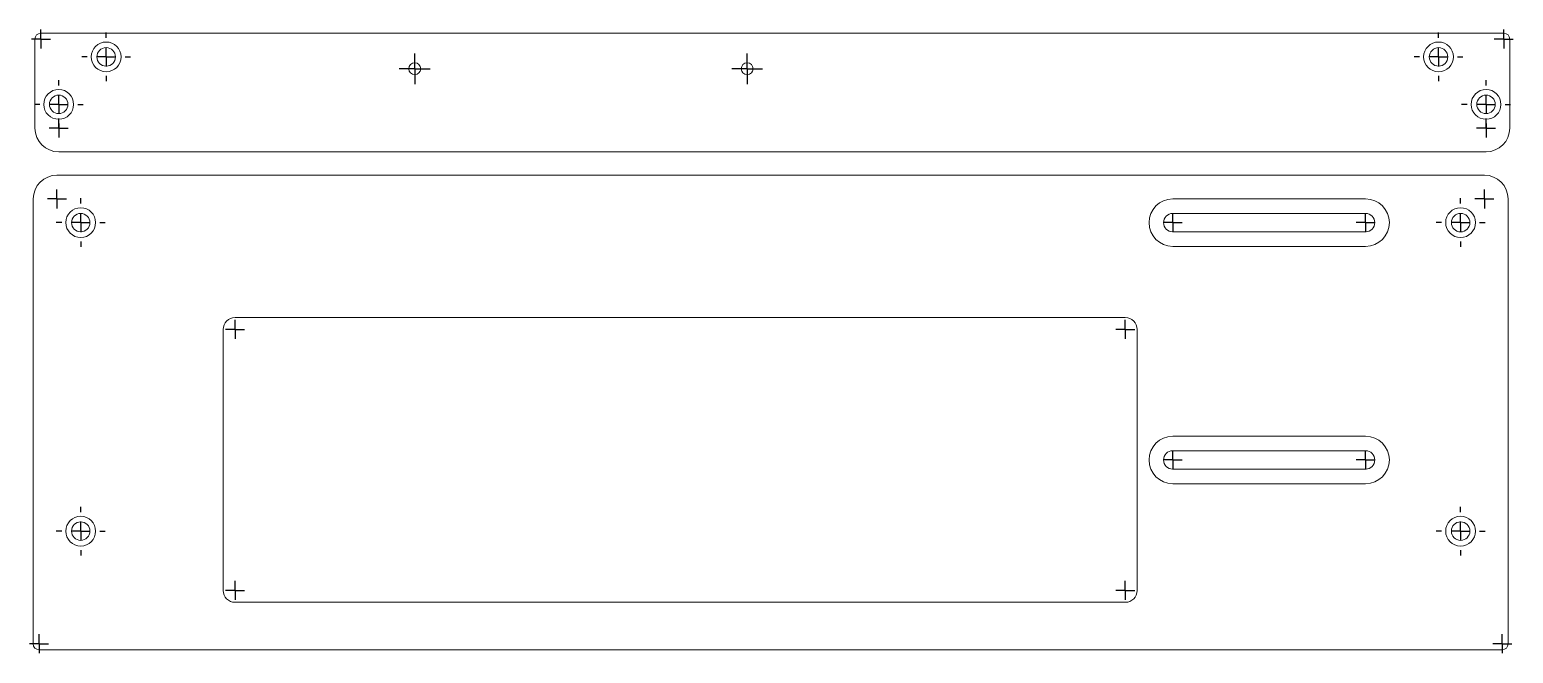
# Model space of a CAD drawing. Extents: x 0 to 15.6, y -0.1 to 6.5.
import ezdxf

# ---------------------------------------------------------------- set-up
doc = ezdxf.new("R2010")
doc.units = 0
doc.header["$MEASUREMENT"] = 0

# ---------------------------------------------------------------- blocks, each defined once
blk = doc.blocks.new('SW_CENTERMARK0')
at = {"color": 7, "linetype": 'Continuous'}
for q in [(14.044, 4.583), (13.944, 4.483), (14.044, 4.383), (14.144, 4.483)]:
    blk.add_line((14.044, 4.483), q, dxfattribs=at)
blk = doc.blocks.new('SW_CENTERMARK1')
at = {"color": 7, "linetype": 'Continuous'}
for q in [(12.013, 4.583), (11.913, 4.483), (12.013, 4.383), (12.113, 4.483)]:
    blk.add_line((12.013, 4.483), q, dxfattribs=at)
blk = doc.blocks.new('SW_CENTERMARK2')
at = {"color": 7, "linetype": 'Continuous'}
for q in [(14.044, 2.083), (13.944, 1.983), (14.044, 1.883), (14.144, 1.983)]:
    blk.add_line((14.044, 1.983), q, dxfattribs=at)
blk = doc.blocks.new('SW_CENTERMARK3')
at = {"color": 7, "linetype": 'Continuous'}
for q in [(12.013, 2.083), (11.913, 1.983), (12.013, 1.883), (12.113, 1.983)]:
    blk.add_line((12.013, 1.983), q, dxfattribs=at)
blk = doc.blocks.new('SW_CENTERMARK4')
at = {"color": 7, "linetype": 'Continuous'}
for p, q in [((15.044, 1.433), (15.044, 1.49)), ((15.044, 1.233), (15.044, 1.333)), ((14.844, 1.233), (14.788, 1.233)), ((15.044, 1.233), (14.944, 1.233)), ((15.044, 1.233), (15.044, 1.133)), ((15.044, 1.233), (15.144, 1.233)), ((15.244, 1.233), (15.301, 1.233)), ((15.044, 1.033), (15.044, 0.977))]:
    blk.add_line(p, q, dxfattribs=at)
blk = doc.blocks.new('SW_CENTERMARK5')
at = {"color": 7, "linetype": 'Continuous'}
for p, q in [((15.044, 4.683), (15.044, 4.74)), ((15.044, 4.483), (15.044, 4.583)), ((14.844, 4.483), (14.788, 4.483)), ((15.044, 4.483), (14.944, 4.483)), ((15.044, 4.483), (15.044, 4.383)), ((15.044, 4.483), (15.144, 4.483)), ((15.244, 4.483), (15.301, 4.483)), ((15.044, 4.283), (15.044, 4.227))]:
    blk.add_line(p, q, dxfattribs=at)
blk = doc.blocks.new('SW_CENTERMARK6')
at = {"color": 7, "linetype": 'Continuous'}
for p, q in [((0.513, 1.433), (0.513, 1.49)), ((0.513, 1.233), (0.513, 1.333)), ((0.313, 1.233), (0.256, 1.233)), ((0.513, 1.233), (0.413, 1.233)), ((0.513, 1.233), (0.513, 1.133)), ((0.513, 1.233), (0.613, 1.233)), ((0.713, 1.233), (0.769, 1.233)), ((0.513, 1.033), (0.513, 0.977))]:
    blk.add_line(p, q, dxfattribs=at)
blk = doc.blocks.new('SW_CENTERMARK7')
at = {"color": 7, "linetype": 'Continuous'}
for p, q in [((0.513, 4.683), (0.513, 4.74)), ((0.513, 4.483), (0.513, 4.583)), ((0.313, 4.483), (0.256, 4.483)), ((0.513, 4.483), (0.413, 4.483)), ((0.513, 4.483), (0.513, 4.383)), ((0.513, 4.483), (0.613, 4.483)), ((0.713, 4.483), (0.769, 4.483)), ((0.513, 4.283), (0.513, 4.227))]:
    blk.add_line(p, q, dxfattribs=at)
blk = doc.blocks.new('SW_CENTERMARK8')
at = {"color": 7, "linetype": 'Continuous'}
for q in [(15.382, 0.046), (15.482, 0.146), (15.482, -0.054), (15.582, 0.046)]:
    blk.add_line((15.482, 0.046), q, dxfattribs=at)
blk = doc.blocks.new('SW_CENTERMARK9')
at = {"color": 7, "linetype": 'Continuous'}
for q in [(-0.025, 0.046), (0.075, 0.146), (0.075, -0.054), (0.175, 0.046)]:
    blk.add_line((0.075, 0.046), q, dxfattribs=at)
blk = doc.blocks.new('SW_CENTERMARK10')
at = {"color": 7, "linetype": 'Continuous'}
for q in [(0.163, 4.733), (0.263, 4.833), (0.263, 4.633), (0.363, 4.733)]:
    blk.add_line((0.263, 4.733), q, dxfattribs=at)
blk = doc.blocks.new('SW_CENTERMARK11')
at = {"color": 7, "linetype": 'Continuous'}
for q in [(15.194, 4.733), (15.294, 4.833), (15.294, 4.633), (15.394, 4.733)]:
    blk.add_line((15.294, 4.733), q, dxfattribs=at)
blk = doc.blocks.new('SW_CENTERMARK12')
at = {"color": 7, "linetype": 'Continuous'}
for q in [(2.138, 3.458), (2.038, 3.358), (2.138, 3.258), (2.238, 3.358)]:
    blk.add_line((2.138, 3.358), q, dxfattribs=at)
blk = doc.blocks.new('SW_CENTERMARK13')
at = {"color": 7, "linetype": 'Continuous'}
for q in [(11.513, 3.458), (11.413, 3.358), (11.513, 3.258), (11.613, 3.358)]:
    blk.add_line((11.513, 3.358), q, dxfattribs=at)
blk = doc.blocks.new('SW_CENTERMARK14')
at = {"color": 7, "linetype": 'Continuous'}
for q in [(11.513, 0.708), (11.413, 0.608), (11.513, 0.508), (11.613, 0.608)]:
    blk.add_line((11.513, 0.608), q, dxfattribs=at)
blk = doc.blocks.new('SW_CENTERMARK15')
at = {"color": 7, "linetype": 'Continuous'}
for q in [(2.138, 0.708), (2.038, 0.608), (2.138, 0.508), (2.238, 0.608)]:
    blk.add_line((2.138, 0.608), q, dxfattribs=at)
blk = doc.blocks.new('SW_CENTERMARK16')
at = {"color": 7, "linetype": 'Continuous'}
for p, q in [((15.312, 5.929), (15.312, 5.985)), ((15.312, 5.729), (15.312, 5.829)), ((15.112, 5.729), (15.055, 5.729)), ((15.312, 5.729), (15.212, 5.729)), ((15.312, 5.729), (15.312, 5.629)), ((15.312, 5.729), (15.412, 5.729)), ((15.512, 5.729), (15.568, 5.729)), ((15.312, 5.529), (15.312, 5.472))]:
    blk.add_line(p, q, dxfattribs=at)
blk = doc.blocks.new('SW_CENTERMARK17')
at = {"color": 7, "linetype": 'Continuous'}
for p, q in [((14.812, 6.429), (14.812, 6.485)), ((14.812, 6.229), (14.812, 6.329)), ((14.612, 6.229), (14.555, 6.229)), ((14.812, 6.229), (14.712, 6.229)), ((14.812, 6.229), (14.812, 6.129)), ((14.812, 6.229), (14.912, 6.229)), ((15.012, 6.229), (15.068, 6.229)), ((14.812, 6.029), (14.812, 5.972))]:
    blk.add_line(p, q, dxfattribs=at)
blk = doc.blocks.new('SW_CENTERMARK18')
at = {"color": 7, "linetype": 'Continuous'}
for p, q in [((0.281, 5.929), (0.281, 5.985)), ((0.281, 5.729), (0.281, 5.829)), ((0.081, 5.729), (0.025, 5.729)), ((0.281, 5.729), (0.181, 5.729)), ((0.281, 5.729), (0.281, 5.629)), ((0.281, 5.729), (0.381, 5.729)), ((0.481, 5.729), (0.538, 5.729)), ((0.281, 5.529), (0.281, 5.472))]:
    blk.add_line(p, q, dxfattribs=at)
blk = doc.blocks.new('SW_CENTERMARK19')
at = {"color": 7, "linetype": 'Continuous'}
for p, q in [((0.781, 6.429), (0.781, 6.485)), ((0.781, 6.229), (0.781, 6.329)), ((0.581, 6.229), (0.525, 6.229)), ((0.781, 6.229), (0.681, 6.229)), ((0.781, 6.229), (0.781, 6.129)), ((0.781, 6.229), (0.881, 6.229)), ((0.981, 6.229), (1.038, 6.229)), ((0.781, 6.029), (0.781, 5.972))]:
    blk.add_line(p, q, dxfattribs=at)
blk = doc.blocks.new('SW_CENTERMARK20')
at = {"color": 7, "linetype": 'Continuous'}
for q in [(-0.007, 6.416), (0.093, 6.516), (0.093, 6.316), (0.193, 6.416)]:
    blk.add_line((0.093, 6.416), q, dxfattribs=at)
blk = doc.blocks.new('SW_CENTERMARK21')
at = {"color": 7, "linetype": 'Continuous'}
for q in [(15.399, 6.416), (15.499, 6.516), (15.499, 6.316), (15.599, 6.416)]:
    blk.add_line((15.499, 6.416), q, dxfattribs=at)
blk = doc.blocks.new('SW_CENTERMARK22')
at = {"color": 7, "linetype": 'Continuous'}
for q in [(15.212, 5.479), (15.312, 5.579), (15.312, 5.379), (15.412, 5.479)]:
    blk.add_line((15.312, 5.479), q, dxfattribs=at)
blk = doc.blocks.new('SW_CENTERMARK23')
at = {"color": 7, "linetype": 'Continuous'}
for q in [(0.181, 5.479), (0.281, 5.579), (0.281, 5.379), (0.381, 5.479)]:
    blk.add_line((0.281, 5.479), q, dxfattribs=at)
blk = doc.blocks.new('SW_CENTERMARK24')
at = {"color": 7, "linetype": 'Continuous'}
for p, q in [((4.031, 6.204), (4.031, 6.266)), ((3.931, 6.104), (3.868, 6.104)), ((4.031, 6.104), (3.931, 6.104)), ((4.031, 6.104), (4.031, 6.204)), ((4.031, 6.104), (4.031, 6.004)), ((4.031, 6.104), (4.131, 6.104)), ((4.131, 6.104), (4.193, 6.104)), ((4.031, 6.004), (4.031, 5.941))]:
    blk.add_line(p, q, dxfattribs=at)
blk = doc.blocks.new('SW_CENTERMARK25')
at = {"color": 7, "linetype": 'Continuous'}
for p, q in [((7.531, 6.204), (7.531, 6.266)), ((7.431, 6.104), (7.368, 6.104)), ((7.531, 6.104), (7.431, 6.104)), ((7.531, 6.104), (7.531, 6.204)), ((7.531, 6.104), (7.531, 6.004)), ((7.531, 6.104), (7.631, 6.104)), ((7.631, 6.104), (7.693, 6.104)), ((7.531, 6.004), (7.531, 5.941))]:
    blk.add_line(p, q, dxfattribs=at)

msp = doc.modelspace()

# ---------------------------------------------------------------- linework, layer by layer
at = {"color": 7, "linetype": 'Continuous', "lineweight": 15}
for p, q in [((0.031, 5.479), (0.031, 6.416)), ((0.093, 6.479), (15.499, 6.479)), ((15.562, 6.416), (15.562, 5.479)), ((15.312, 5.229), (0.281, 5.229)), ((0.263, 4.983), (15.294, 4.983)), ((0.013, 0.046), (0.013, 4.733)), ((14.044, 4.733), (12.013, 4.733)), ((15.544, 4.733), (15.544, 0.046)), ((14.044, 4.58), (12.013, 4.58)), ((12.013, 4.386), (14.044, 4.386)), ((12.013, 4.233), (14.044, 4.233)), ((2.138, 3.483), (11.513, 3.483)), ((2.013, 0.608), (2.013, 3.358)), ((11.638, 3.358), (11.638, 0.608)), ((14.044, 2.233), (12.013, 2.233)), ((14.044, 2.08), (12.013, 2.08)), ((12.013, 1.886), (14.044, 1.886)), ((12.013, 1.733), (14.044, 1.733)), ((11.513, 0.483), (2.138, 0.483)), ((15.482, -0.017), (0.075, -0.017))]:
    msp.add_line(p, q, dxfattribs=at)
for centre, radius in [((0.781, 6.229), 0.157), ((0.781, 6.229), 0.0975), ((14.812, 6.229), 0.157), ((14.812, 6.229), 0.0975), ((4.031, 6.104), 0.0625), ((7.531, 6.104), 0.0625), ((0.281, 5.729), 0.157), ((0.281, 5.729), 0.0975), ((15.312, 5.729), 0.157), ((15.312, 5.729), 0.0975), ((0.513, 4.483), 0.157), ((0.513, 4.483), 0.097), ((15.044, 4.483), 0.157), ((15.044, 4.483), 0.0975), ((0.513, 1.233), 0.157), ((0.513, 1.233), 0.097), ((15.044, 1.233), 0.157), ((15.044, 1.233), 0.0975)]:
    msp.add_circle(centre, radius, dxfattribs=at)
for centre, radius, start, end in [((0.093, 6.416), 0.0625, 90, 180), ((15.499, 6.416), 0.0625, 0, 90), ((0.281, 5.479), 0.25, 180, 270), ((15.312, 5.479), 0.25, 270, 0), ((0.263, 4.733), 0.25, 90, 180), ((15.294, 4.733), 0.25, 360, 90), ((12.013, 4.483), 0.25, 90, 270), ((14.044, 4.483), 0.25, 270, 90), ((12.013, 4.483), 0.097, 90, 270), ((14.044, 4.483), 0.097, 270, 90), ((2.138, 3.358), 0.125, 90, 180), ((11.513, 3.358), 0.125, 0, 90), ((12.013, 1.983), 0.25, 90, 270), ((14.044, 1.983), 0.25, 270, 90), ((12.013, 1.983), 0.097, 90, 270), ((14.044, 1.983), 0.097, 270, 90), ((2.138, 0.608), 0.125, 180, 270), ((11.513, 0.608), 0.125, 270, 0), ((0.075, 0.046), 0.0625, 180, 270), ((15.482, 0.046), 0.0625, 270, 0)]:
    msp.add_arc(centre, radius, start, end, dxfattribs=at)

# ---------------------------------------------------------------- block references
for name in ['SW_CENTERMARK20', 'SW_CENTERMARK19', 'SW_CENTERMARK17', 'SW_CENTERMARK21', 'SW_CENTERMARK24', 'SW_CENTERMARK25', 'SW_CENTERMARK18', 'SW_CENTERMARK16', 'SW_CENTERMARK23', 'SW_CENTERMARK22', 'SW_CENTERMARK10', 'SW_CENTERMARK7', 'SW_CENTERMARK5', 'SW_CENTERMARK11', 'SW_CENTERMARK1', 'SW_CENTERMARK0', 'SW_CENTERMARK12', 'SW_CENTERMARK13', 'SW_CENTERMARK3', 'SW_CENTERMARK2', 'SW_CENTERMARK6', 'SW_CENTERMARK4', 'SW_CENTERMARK15', 'SW_CENTERMARK14', 'SW_CENTERMARK9', 'SW_CENTERMARK8']:
    msp.add_blockref(name, (0, 0))

doc.saveas('drawing.dxf')
